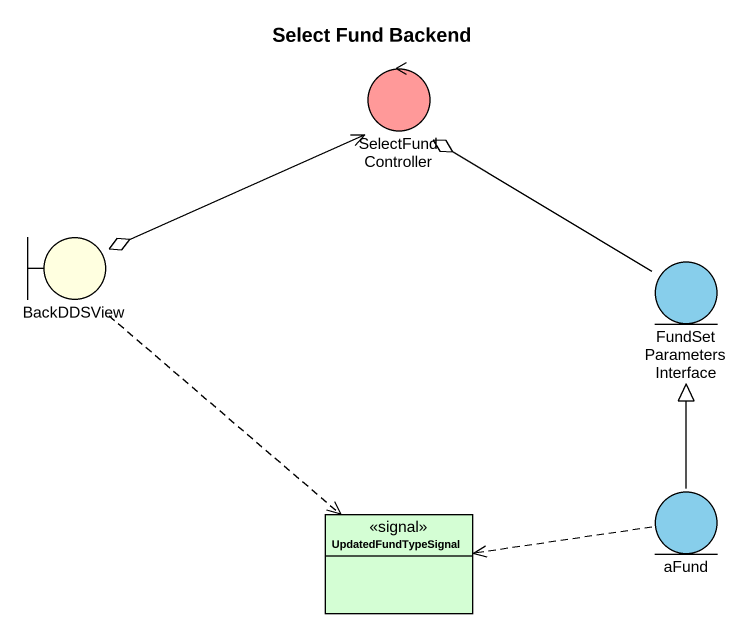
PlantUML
@startuml
title Select Fund Backend
allowmixing
hide circle
hide empty members
control SelectFundController #FF9999
boundary BackDDSView #FFFFE0
entity FundSetParametersInterface #87CEEB
entity aFund #87CEEB
class UpdatedFundTypeSignal <<signal>> #D4FED4
SelectFundController <-left-o BackDDSView
BackDDSView ..> UpdatedFundTypeSignal
FundSetParametersInterface -up-o SelectFundController
aFund -up-|> FundSetParametersInterface
aFund .left.> UpdatedFundTypeSignal
@enduml
